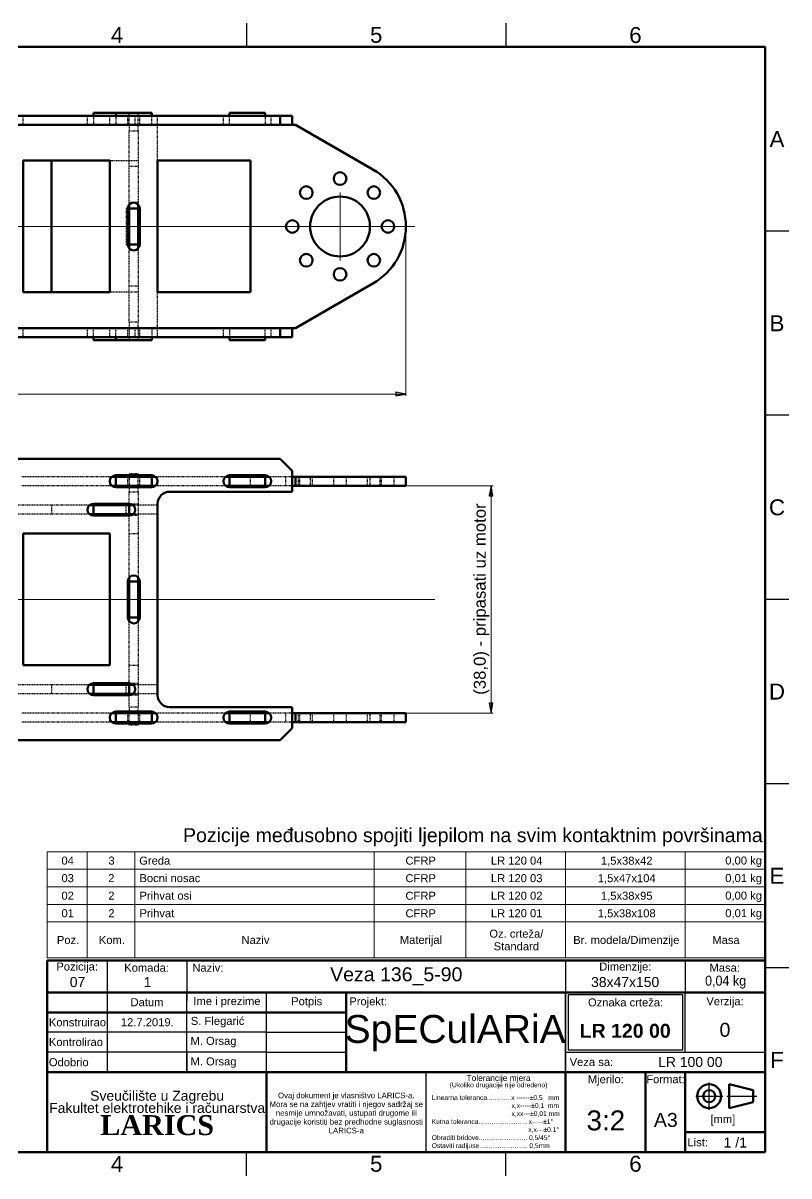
# Model space of a CAD drawing. Header units: millimetres. Extents: x 0 to 277, y 3 to 195.
# Drawn here: x 149.3 to 277.3, y 2.7 to 195.3 of the extents above; entities that cross this region are included whole.
import ezdxf
from ezdxf.enums import TextEntityAlignment as Align

# ---------------------------------------------------------------- set-up
doc = ezdxf.new("R2010")
doc.units = ezdxf.units.MM
doc.header["$LTSCALE"] = 0.666667
doc.linetypes.add('CHAIN', pattern=[0.3543, 0.2362, -0.0295, 0.0591, -0.0295])
doc.linetypes.add('DASHED', pattern=[0.2068, 0.1655, -0.0413])
for name, color, linetype, lineweight in [('Center Mark(INTECO)', 7, 'CHAIN', 18), ('Centerline(INTECO)', 7, 'CHAIN', 18), ('Dimensions(INTECO)', 7, 'Continuous', 25), ('Hidden Edges(INTECO)', 7, 'DASHED', 25), ('Sketch Geometry(INTECO)', 7, 'Continuous', 50), ('Symbols(INTECO)', 7, 'Continuous', 18)]:
    doc.layers.add(name, color=color, linetype=linetype, lineweight=lineweight)
doc.layers.add('Visible Edges(INTECO)', color=7, linetype='Continuous', lineweight=50, true_color=0x262659)
doc.styles.add('Current-ISO', font='arial.ttf')
doc.styles.add('Current-ISO-INTECO', font='arial.ttf')
doc.styles.add('Current-ISO-INTECODimensionsText', font='arial.ttf')
doc.styles.add('Text Style101', font='arial.ttf')
doc.styles.add('Text Style102', font='arialbd.ttf')
doc.styles.add('Text Style108', font='arial.ttf', dxfattribs={"width": 0.9})
doc.styles.add('Text Style40', font='arial.ttf')
doc.styles.add('Text Style77', font='arial.ttf')
doc.styles.add('Text Style81', font='arial.ttf')
doc.dimstyles.new('ISO - INTECO', dxfattribs={"dimscale": 0.666667, "dimtxt": 3, "dimasz": 2.5, "dimexe": 0.5, "dimexo": 0, "dimgap": 0.4, "dimtad": 1, "dimrnd": 1e-08, "dimzin": 0, "dimtxsty": 'Current-ISO-INTECODimensionsText', "dimblk": 'Filled-3', "dimcen": 0.09, "dimdle": 7, "dimclrd": 7, "dimclre": 7, "dimclrt": 7, "dimadec": 1, "dimazin": 0, "dimtfac": 0.666667, "dimtmove": 0, "dimatfit": 3, "dimfxl": 1, "dimtolj": 1, "dimlwd": 15, "dimlwe": 15, "dimarcsym": 0})

# ---------------------------------------------------------------- blocks, each defined once
blk = doc.blocks.new('Borders INTECO Okvir')
at = {"layer": 'Sketch Geometry(INTECO)', "lineweight": 25}
for p, q in [((280, 293), (280, 287)), ((345, 293), (345, 287)), ((416, 240.83), (410, 240.83)), ((416, 194.67), (410, 194.67)), ((416, 148.5), (410, 148.5)), ((416, 102.33), (410, 102.33)), ((416, 56.17), (410, 56.17)), ((280, 4), (280, 10)), ((345, 4), (345, 10))]:
    blk.add_line(p, q, dxfattribs=at)
at = {"layer": 'Sketch Geometry(INTECO)'}
for p, q in [((410, 287), (20, 287)), ((410, 10), (410, 287)), ((20, 10), (410, 10))]:
    blk.add_line(p, q, dxfattribs=at)
at = {"layer": 'Symbols(INTECO)', "color": 7, "char_height": 4, "style": 'Current-ISO-INTECO'}
for s, insert, attachment_point in [('\\fArial|b0|i0;\\H4.0000;4', (247.5, 292), 2), ('\\fArial|b0|i0;\\H4.0000;5', (312.5, 292.05), 2), ('\\fArial|b0|i0;\\H4.0000;6', (377.5, 292), 2), ('\\fArial|b0|i0;\\H4.0000;A', (413, 263.92), 5), ('\\fArial|b0|i0;\\H4.0000;B', (413, 217.75), 5), ('\\fArial|b0|i0;\\H4.0000;C', (413, 171.58), 5), ('\\fArial|b0|i0;\\H4.0000;D', (413, 125.42), 5), ('\\fArial|b0|i0;\\H4.0000;E', (413, 79.25), 5), ('\\fArial|b0|i0;\\H4.0000;F', (413, 33.08), 5), ('\\fArial|b0|i0;\\H4.0000;4', (247.5, 5), 8), ('\\fArial|b0|i0;\\H4.0000;5', (312.5, 5), 8), ('\\fArial|b0|i0;\\H4.0000;6', (377.5, 5), 8)]:
    blk.add_mtext(s, dxfattribs=dict(at, insert=insert, attachment_point=attachment_point))
blk = doc.blocks.new('Popis pozicija')
at = {"layer": 'Symbols(INTECO)'}
for p, q in [((410, 85.26), (230, 85.26)), ((230, 85.26), (230, 67.67)), ((240, 85.26), (240, 67.67)), ((252, 85.26), (252, 67.67)), ((312, 85.26), (312, 67.67)), ((335, 85.26), (335, 67.67)), ((360, 85.26), (360, 67.67)), ((390, 85.26), (390, 67.67)), ((410, 85.26), (410, 67.67)), ((410, 80.86), (230, 80.86)), ((410, 76.46), (230, 76.46)), ((410, 72.07), (230, 72.07)), ((410, 67.67), (230, 67.67)), ((230, 58.65), (230, 67.67)), ((240, 58.65), (240, 67.67)), ((252, 58.65), (252, 67.67)), ((312, 58.65), (312, 67.67)), ((335, 58.65), (335, 67.67)), ((360, 58.65), (360, 67.67)), ((390, 58.65), (390, 67.67)), ((410, 58.65), (410, 67.67)), ((410, 58.65), (230, 58.65))]:
    blk.add_line(p, q, dxfattribs=at)
at = {"layer": 'Symbols(INTECO)', "attachment_point": 7, "style": 'Current-ISO'}
for s, insert, char_height in [('04', (233.56, 82.02), 2.007), ('3', (245.34, 82.02), 2.01), ('Greda', (253.06, 82.01), 2.007), ('CFRP', (319.83, 82.01), 2.007), ('LR 120 04', (341.25, 82.02), 2.007), ('1,5x38x42', (368.85, 81.65), 2.007), ('0,00 kg', (400.03, 81.46), 2.007), ('03', (233.56, 77.62), 2.007), ('2', (245.31, 77.66), 2.01), ('Bocni nosac', (253.12, 77.63), 2.0066), ('CFRP', (319.83, 77.61), 2.007), ('LR 120 03', (341.25, 77.62), 2.007), ('1,5x47x104', (368.07, 77.26), 2.007), ('0,01 kg', (400.03, 77.07), 2.007), ('02', (233.56, 73.22), 2.007), ('2', (245.31, 73.26), 2.01), ('Prihvat osi', (253.13, 73.23), 2.0066), ('CFRP', (319.83, 73.21), 2.007), ('LR 120 02', (341.25, 73.22), 2.007), ('1,5x38x95', (368.85, 72.86), 2.007), ('0,00 kg', (400.03, 72.67), 2.007), ('01', (233.56, 68.83), 2.007), ('2', (245.31, 68.86), 2.01), ('Prihvat', (253.13, 68.83), 2.007), ('CFRP', (319.83, 68.81), 2.007), ('LR 120 01', (341.25, 68.83), 2.007), ('1,5x38x108', (368.07, 68.46), 2.007), ('0,01 kg', (400.03, 68.27), 2.007), ('Poz.', (232.42, 62.12), 2.007), ('Kom.', (242.94, 62.12), 2.007), ('Naziv', (278.72, 62.12), 2.007), ('Materijal', (318.42, 61.57), 2.007), ('Oz. crteža/', (340.87, 63.7), 2.0066), ('Br. modela/Dimenzije', (361.9, 61.55), 2.0066), ('Masa', (396.79, 62.12), 2.007), ('Standard', (341.94, 60.54), 2.007)]:
    blk.add_mtext(s, dxfattribs=dict(at, insert=insert, char_height=char_height))
blk = doc.blocks.new('Title Blocks LARICS Sastavna')
at = {"layer": 'Sketch Geometry(INTECO)'}
for p, q in [((9.74, 57.81), (9.74, 67.81)), ((9.74, 67.81), (24.74, 67.81)), ((24.74, 67.81), (44.74, 67.81)), ((44.74, 67.81), (139.74, 67.81)), ((139.74, 67.81), (169.74, 67.81)), ((169.74, 67.81), (189.74, 67.81)), ((189.74, 67.81), (189.74, 59.81)), ((9.74, 59.81), (9.74, 54.81)), ((24.74, 59.81), (9.74, 59.81)), ((44.74, 59.81), (24.74, 59.81)), ((64.74, 59.81), (44.74, 59.81)), ((64.74, 59.81), (84.74, 59.81)), ((84.74, 39.81), (84.74, 59.81)), ((84.74, 59.81), (139.74, 59.81)), ((139.74, 59.81), (189.74, 59.81)), ((189.74, 59.81), (189.74, 39.81)), ((9.74, 54.81), (9.74, 49.81)), ((24.74, 54.81), (9.74, 54.81)), ((44.74, 54.81), (24.74, 54.81)), ((64.74, 54.81), (44.74, 54.81)), ((64.74, 54.81), (84.74, 54.81)), ((9.74, 49.81), (9.74, 44.81)), ((9.74, 44.81), (9.74, 39.81)), ((84.74, 44.81), (84.74, 39.81)), ((64.74, 39.81), (9.74, 39.81)), ((9.74, 39.81), (9.74, 19.81)), ((64.74, 19.81), (64.74, 39.81)), ((139.74, 39.81), (64.74, 39.81)), ((64.74, 39.81), (64.74, 19.81)), ((139.74, 39.81), (84.74, 39.81)), ((139.74, 19.81), (139.74, 39.81)), ((159.74, 39.81), (139.74, 39.81)), ((139.74, 39.81), (139.74, 19.81)), ((189.74, 39.81), (139.74, 39.81)), ((159.74, 19.81), (159.74, 39.81)), ((169.74, 39.81), (159.74, 39.81)), ((159.74, 39.81), (159.74, 19.81)), ((169.74, 19.81), (169.74, 39.81)), ((189.74, 39.81), (169.74, 39.81)), ((169.74, 39.81), (169.74, 19.81)), ((189.74, 19.81), (189.74, 39.81)), ((180.74, 36.81), (180.74, 30.81)), ((180.74, 36.81), (186.74, 35.31)), ((186.74, 35.31), (186.74, 32.31)), ((180.74, 30.81), (186.74, 32.31)), ((169.74, 24.81), (189.74, 24.81)), ((9.74, 19.81), (64.74, 19.81)), ((64.74, 19.81), (139.74, 19.81)), ((139.74, 19.81), (159.74, 19.81)), ((159.74, 19.81), (169.74, 19.81)), ((169.74, 19.81), (189.74, 19.81))]:
    blk.add_line(p, q, dxfattribs=at)
at = {"layer": 'Sketch Geometry(INTECO)', "lineweight": 25}
for p, q in [((24.74, 67.81), (24.74, 57.8)), ((44.74, 67.81), (44.74, 57.8)), ((139.74, 67.81), (139.74, 59.81)), ((169.74, 67.81), (169.74, 59.81)), ((24.74, 59.81), (24.74, 54.81)), ((44.74, 54.81), (44.74, 59.81)), ((64.74, 54.81), (64.74, 59.81)), ((139.74, 59.81), (139.74, 39.81)), ((139.74, 39.81), (139.74, 59.81)), ((169.14, 59.21), (140.34, 59.21)), ((140.34, 59.21), (140.34, 45.41)), ((169.14, 45.41), (169.14, 59.21)), ((169.74, 44.81), (169.74, 59.81)), ((24.74, 54.81), (24.74, 49.81)), ((44.74, 49.81), (44.74, 54.81)), ((64.74, 49.81), (64.74, 54.81)), ((24.74, 49.81), (9.74, 49.81)), ((24.74, 49.81), (24.74, 44.81)), ((44.74, 49.81), (24.74, 49.81)), ((44.74, 44.81), (44.74, 49.81)), ((64.74, 49.81), (44.74, 49.81)), ((64.74, 44.81), (64.74, 49.81)), ((64.74, 49.81), (84.74, 49.81)), ((24.74, 44.81), (9.74, 44.81)), ((44.74, 44.81), (24.74, 44.81)), ((24.74, 44.81), (24.74, 39.81)), ((44.74, 39.81), (44.74, 44.81)), ((64.74, 44.81), (44.74, 44.81)), ((44.74, 44.81), (44.74, 39.81)), ((64.74, 39.81), (64.74, 44.81)), ((64.74, 44.81), (84.74, 44.81)), ((139.74, 44.81), (189.74, 44.81)), ((140.34, 45.41), (169.14, 45.41)), ((104.74, 19.81), (104.74, 39.81))]:
    blk.add_line(p, q, dxfattribs=at)
at = {"layer": 'Sketch Geometry(INTECO)', "linetype": 'Continuous', "lineweight": 25}
for p, q in [((175.74, 30.4), (175.74, 37.25)), ((172.36, 33.81), (179.15, 33.81)), ((180.18, 33.81), (187.72, 33.81))]:
    blk.add_line(p, q, dxfattribs=at)
at = {"layer": 'Sketch Geometry(INTECO)'}
for radius in [3, 1.5]:
    blk.add_circle((175.74, 33.81), radius, dxfattribs=at)
at = {"layer": 'Symbols(INTECO)', "color": 7, "style": 'Current-ISO-INTECO'}
for s, insert, char_height, width, attachment_point in [('Pozicija:', (17.24, 66), 2.007, 15.1495, 5), ('Komada:', (34.65, 66), 2.007, 19.3631, 5), ('Dimenzije:', (154.71, 66), 2.007, 28.4296, 5), ('Masa:', (179.63, 66), 2.007, 18.4679, 5), ('Datum', (34.75, 57.35), 2.007, 20.0481, 5), ('Ime i prezime', (54.8, 57.35), 2.0066, 20.0481, 5), ('Potpis', (74.8, 57.3), 2.007, 20.1445, 5), ('Projekt:', (85.48, 57.27), 2.007, 16.0912, 4), ('Oznaka crteža:', (154.77, 57.3), 2.0066, 29.9734, 5), ('Verzija:', (179.71, 57.3), 2.007, 19.8632, 5), ('Konstruirao', (10.15, 52.31), 2.0066, 14.8433, 4), ('Kontrolirao', (10.15, 47.37), 2.0066, 14.8433, 4), ('Odobrio', (10.15, 42.31), 2.007, 14.8433, 4), ('Veza sa:', (140.75, 42.36), 2.007, 16.7091, 4), ('Mjerilo:', (149.81, 39.07), 2.007, 19.68, 2), ('Format:', (164.79, 39.07), 2.007, 9.8587, 2), ('[mm]', (176.05, 29.06), 2.007, 6.2278, 1), ('List:', (170.28, 22.23), 2.007, 5.4215, 4), ('\\fArial|b0|i0;\\H2.5000;1 /1 ', (182.27, 22.17), 2.5, 13.6273, 5)]:
    blk.add_mtext(s, dxfattribs=dict(at, insert=insert, char_height=char_height, width=width, attachment_point=attachment_point))
at = {"layer": 'Symbols(INTECO)', "color": 7, "insert": (50.03, 66), "char_height": 2.007, "attachment_point": 5, "style": 'Current-ISO-INTECO'}
blk.add_mtext('Naziv:', dxfattribs=at)
at = {"layer": 'Symbols(INTECO)', "color": 7, "style": 'Current-ISO-INTECO'}
for s, insert, char_height, width, attachment_point, line_spacing_factor in [('{\\H0.74753x;Tolerancije mjera\\H1.33773x;\\P\\H0.59803x;(Ukoliko drugacije nije odredeno)\\H1.30584x; }', (122.92, 37.39), 2.0066, 44.5938, 5, 0.750678), ('{\\H1.24589x;Sveučilište u Zagrebu\\PFakultet elektrotehike i računarstva\\H1.40478x; \\H0.71186x;\\P\\fGeorgia|b1|i0|c0|p18;\\H2x;LARICS\\H1.21393x; }', (37.3, 29.57), 2.0066, 69.724, 5, 0.733889), ('\\fArial|b0|i0;\\H1.4000;Ovaj dokument je vlasništvo LARICS-a.\\PMora se na zahtjev vratiti i njegov sadržaj se nesmije umnožavati, ustupati drugome ili drugacije koristiti bez predhodne suglasnosti LARICS-a', (84.73, 29.58), 1.4, 40.0328, 5, 0.944221), ('\\fArial|b0|i0;\\H1.2000;Linearna toleranca............ x ------\\fAIGDT|b0|i0;\\H1.2000;`\\fArial|b0|i0;\\H1.2000;0,5   mm\\P                                           x,x-----\\fAIGDT|b0|i0;\\H1.2000;`\\fArial|b0|i0;\\H1.2000;0,1  mm\\P                                           x,xx---\\fAIGDT|b0|i0;\\H1.2000;`\\fArial|b0|i0;\\H1.2000;0,01 mm\\PKutna toleranca.......................... x-----\\fAIGDT|b0|i0;\\H1.2000;`\\fArial|b0|i0;\\H1.2000;1\\fAIGDT|b0|i0;\\H1.2000;~\\P\\fArial|b0|i0;\\H1.2000;                                                    x,x---\\fAIGDT|b0|i0;\\H1.2000;`\\fArial|b0|i0;\\H1.2000;0.1\\fAIGDT|b0|i0;\\H1.2000;~\\P\\fArial|b0|i0;\\H1.2000;Obraditi bridove.......................... 0,5/45\\fAIGDT|b0|i0;\\H1.2000;~\\P\\fArial|b0|i0;\\H1.2000;Ostaviti radijuse.......................... 0,5mm', (106.15, 27.26), 1.2, 32.6482, 4, 1.0033)]:
    blk.add_mtext(s, dxfattribs=dict(at, insert=insert, char_height=char_height, width=width, attachment_point=attachment_point, line_spacing_factor=line_spacing_factor))
at = {"layer": 'Symbols(INTECO)', "color": 7}
for tag, p, height, style in [('Pozicija_001', (15.39, 61.17), 2.5, 'Text Style77'), ('Komada_001', (33.93, 61.15), 2.5, 'Text Style77'), ('TITLE_001', (80.69, 62.61), 3.5, 'Text Style40'), ('Gabariti_001', (146.12, 61.17), 2.5, 'Text Style77'), ('CREATION_DATE_001', (28.19, 51.34), 2.01, 'Current-ISO-INTECO'), ('AUTHOR_001', (45.75, 51.67), 2.01, 'Current-ISO-INTECO'), ('PROJECT_001', (84.32, 47.16), 7, 'Text Style101'), ('REVISION_NUMBER_001', (178.33, 48.7), 3.5, 'Text Style40'), ('PART_NUMBER_001', (143.26, 48.44), 3.5, 'Text Style102'), ('CHECKED_BY_001', (45.66, 46.66), 2.01, 'Current-ISO-INTECO'), ('ENG_APPROVED_BY_001', (45.66, 41.52), 2.01, 'Current-ISO-INTECO'), ('Veza_sa_001', (162.94, 41.13), 2.5, 'Text Style77'), ('<Mjerilo>_001', (144.97, 25.23), 5, 'Text Style81'), ('Sheet_Size_001', (161.87, 26.1), 3.5, 'Text Style40')]:
    blk.add_attdef(tag, p, '', height=height, dxfattribs=dict(at, style=style))
at = {"layer": 'Symbols(INTECO)', "color": 7, "style": 'Text Style108', "width": 0.9}
blk.add_attdef('MASS\\P2;_001', (174.7, 61.52), '', height=2.5, dxfattribs=at)
at = {"layer": 'Symbols(INTECO)', "color": 7, "style": 'Current-ISO-INTECO'}
for tag, p in [('CHECKED_DATE', (34.71, 47.3)), ('ENG_APPROVAL_DATE', (34.77, 42.34))]:
    blk.add_attdef(tag, text='', height=2.01, dxfattribs=at).set_placement(p, align=Align.MIDDLE_CENTER)
blk = doc.blocks.new('Filled-3')
at = {"color": 0}
for p, q in [((0, 0), (-1, 0.18)), ((-1, 0.18), (-1, -0.18)), ((-1, 0), (0, 0)), ((-1, -0.18), (0, 0))]:
    blk.add_line(p, q, dxfattribs=at)
at = {"color": 0, "flags": 128}
blk.add_lwpolyline([(-1, -0.18), (0, 0), (-1, 0.18), (-1, -0.18)], dxfattribs=at)
at = {"color": 0}
blk.add_solid([(-1, -0.18), (0, 0), (-1, 0.18), (-1, -0.18)], dxfattribs=at)
blk = doc.blocks.new('*D31')
at = {"layer": 'Defpoints', "color": 0, "linetype": 'Continuous', "transparency": 16777216}
for p in [(207.79, 118.01), (227.53, 118.01), (207.79, 80.01)]:
    blk.add_point(p, dxfattribs=at)
at = {"layer": 'Dimensions(INTECO)', "color": 7, "linetype": 'Continuous', "lineweight": 15, "transparency": 16777216}
for p, q in [((207.79, 118.01), (227.86, 118.01)), ((227.53, 81.67), (227.53, 116.34)), ((207.79, 80.01), (227.86, 80.01))]:
    blk.add_line(p, q, dxfattribs=at)
at = {"layer": 'Dimensions(INTECO)', "color": 7, "linetype": 'Continuous', "lineweight": 15, "transparency": 16777216, "xscale": 1.666666666666667, "yscale": 1.666666666666667, "zscale": 1.666666666666667}
for p, rotation in [((227.53, 118.01), 90), ((227.53, 80.01), 270)]:
    blk.add_blockref('Filled-3', p, dxfattribs=dict(at, rotation=rotation))
at = {"layer": 'Dimensions(INTECO)', "color": 7, "linetype": 'Continuous', "lineweight": 18, "transparency": 16777216, "insert": (224.64, 83.08), "char_height": 2, "attachment_point": 1, "rotation": 90, "style": 'Current-ISO-INTECODimensionsText'}
blk.add_mtext('\\A1;\\fArial|b0|i0;\\H2.0000;(38,0) - pripasati uz motor', dxfattribs=at)
blk = doc.blocks.new('*D34')
at = {"layer": 'Defpoints', "color": 0, "linetype": 'Continuous', "transparency": 16777216}
for p in [(213.29, 161.34), (63.79, 144.34), (213.29, 133.34)]:
    blk.add_point(p, dxfattribs=at)
at = {"layer": 'Dimensions(INTECO)', "color": 7, "linetype": 'Continuous', "lineweight": 15, "transparency": 16777216}
for p, q in [((213.29, 161.34), (213.29, 133.01)), ((63.79, 144.34), (63.79, 133.01)), ((65.45, 133.34), (211.62, 133.34))]:
    blk.add_line(p, q, dxfattribs=at)
at = {"layer": 'Dimensions(INTECO)', "color": 7, "linetype": 'Continuous', "lineweight": 15, "transparency": 16777216, "xscale": 1.666666666666667, "yscale": 1.666666666666667, "zscale": 1.666666666666667, "rotation": 180}
blk.add_blockref('Filled-3', (63.79, 133.34), dxfattribs=at)
at = {"layer": 'Dimensions(INTECO)', "color": 7, "linetype": 'Continuous', "lineweight": 15, "transparency": 16777216, "xscale": 1.666666666666667, "yscale": 1.666666666666667, "zscale": 1.666666666666667}
blk.add_blockref('Filled-3', (213.29, 133.34), dxfattribs=at)
at = {"layer": 'Dimensions(INTECO)', "color": 7, "linetype": 'Continuous', "lineweight": 18, "transparency": 16777216, "insert": (136.43, 135.65), "char_height": 2, "attachment_point": 1, "style": 'Current-ISO-INTECODimensionsText'}
blk.add_mtext('\\A1;150', dxfattribs=at)

msp = doc.modelspace()

# ---------------------------------------------------------------- linework, layer by layer
at = {"layer": 'Center Mark(INTECO)', "linetype": 'Continuous'}
for p, q in [((202.29, 167.01), (202.29, 155.68)), ((214.76, 161.34), (101.79, 161.34))]:
    msp.add_line(p, q, dxfattribs=at)
at = {"layer": 'Centerline(INTECO)', "linetype": 'Continuous'}
msp.add_line((58.06, 99.01), (218.14, 99.01), dxfattribs=at)
at = {"layer": 'Hidden Edges(INTECO)'}
for p, q in [((149.29, 178.34), (149.29, 179.84)), ((160.04, 178.34), (160.04, 179.84)), ((161.04, 179.84), (161.04, 178.34)), ((163.79, 178.34), (163.79, 179.84)), ((164.79, 179.84), (164.79, 178.34)), ((166.79, 178.34), (166.79, 179.84)), ((167.04, 178.34), (167.04, 180.34)), ((168.04, 178.34), (168.04, 179.84)), ((168.54, 178.34), (168.54, 180.34)), ((168.79, 178.34), (168.79, 179.84)), ((170.79, 178.34), (170.79, 179.84)), ((171.79, 178.34), (171.79, 179.84)), ((182.79, 178.34), (182.79, 179.84)), ((183.79, 178.34), (183.79, 179.84)), ((189.79, 179.84), (189.79, 178.34)), ((190.79, 178.34), (190.79, 179.84)), ((167.04, 178.34), (167.04, 177.34)), ((167.04, 177.34), (168.54, 177.34)), ((167.04, 165), (167.04, 177.34)), ((168.54, 177.34), (168.54, 178.34)), ((168.54, 177.34), (168.54, 165)), ((171.79, 172.34), (171.79, 178.34)), ((163.79, 172.34), (168.54, 172.34)), ((168.54, 171.34), (167.04, 171.34)), ((166.79, 164.34), (166.54, 164.34)), ((166.54, 164.34), (166.54, 158.34)), ((168.54, 165.34), (167.04, 165.34)), ((166.54, 158.34), (166.79, 158.34)), ((167.04, 145.34), (167.04, 157.68)), ((168.54, 157.34), (167.04, 157.34)), ((168.54, 157.68), (168.54, 145.34)), ((168.54, 150.34), (163.79, 150.34)), ((168.54, 151.34), (167.04, 151.34)), ((171.79, 144.34), (171.79, 150.34)), ((167.04, 145.34), (167.04, 144.34)), ((168.54, 145.34), (167.04, 145.34)), ((168.54, 144.34), (168.54, 145.34)), ((149.29, 142.84), (149.29, 144.34)), ((160.04, 142.84), (160.04, 144.34)), ((161.04, 142.84), (161.04, 144.34)), ((163.79, 142.84), (163.79, 144.34)), ((164.79, 142.84), (164.79, 144.34)), ((166.79, 142.84), (166.79, 144.34)), ((167.04, 144.34), (167.04, 142.34)), ((168.04, 142.84), (168.04, 144.34)), ((168.54, 144.34), (168.54, 142.34)), ((168.79, 142.84), (168.79, 144.34)), ((170.79, 144.34), (170.79, 142.84)), ((171.79, 142.84), (171.79, 144.34)), ((182.79, 142.84), (182.79, 144.34)), ((183.79, 144.34), (183.79, 142.84)), ((189.79, 142.84), (189.79, 144.34)), ((190.79, 142.84), (190.79, 144.34)), ((164.13, 119.51), (148.95, 119.51)), ((163.79, 118.01), (163.79, 119.51)), ((166.79, 118.01), (166.79, 119.51)), ((167.04, 120.01), (167.04, 119.76)), ((168.54, 120.01), (167.04, 120.01)), ((167.04, 119.51), (167.04, 118.01)), ((168.54, 119.76), (168.54, 120.01)), ((168.54, 118.01), (168.54, 119.51)), ((168.79, 118.01), (168.79, 119.51)), ((183.13, 119.51), (171.45, 119.51)), ((171.79, 118.01), (171.79, 119.51)), ((187.29, 118.01), (187.29, 119.51)), ((194.29, 119.51), (190.45, 119.51)), ((193.24, 118.01), (193.24, 119.51)), ((195.34, 118.01), (195.34, 119.51)), ((195.58, 118.01), (195.58, 119.51)), ((197.29, 119.51), (197.29, 118.01)), ((197.68, 118.01), (197.68, 119.51)), ((201.24, 118.01), (201.24, 119.51)), ((203.34, 118.01), (203.34, 119.51)), ((206.89, 118.01), (206.89, 119.51)), ((207.29, 119.51), (207.29, 118.01)), ((208.99, 118.01), (208.99, 119.51)), ((209.24, 118.01), (209.24, 119.51)), ((211.34, 118.01), (211.34, 119.51)), ((164.13, 118.01), (148.95, 118.01)), ((167.04, 117.76), (167.04, 117.01)), ((168.54, 117.01), (168.54, 117.76)), ((183.13, 118.01), (171.45, 118.01)), ((194.29, 118.01), (190.45, 118.01)), ((167.04, 117.01), (168.54, 117.01)), ((167.04, 115.01), (167.04, 117.01)), ((168.54, 117.01), (168.54, 115.01)), ((160.38, 114.76), (145.2, 114.76)), ((154.04, 114.76), (154.04, 113.26)), ((166.54, 113.26), (166.54, 114.76)), ((167.04, 115.01), (168.54, 115.01)), ((171.79, 114.76), (167.7, 114.76)), ((168.54, 115.01), (168.54, 114.76)), ((168.54, 114.76), (168.54, 113.26)), ((160.38, 113.26), (145.2, 113.26)), ((167.04, 102.67), (167.04, 113.01)), ((168.54, 113.01), (167.04, 113.01)), ((171.79, 113.26), (167.7, 113.26)), ((168.54, 113.26), (168.54, 113.01)), ((168.54, 113.01), (168.54, 102.67)), ((167.04, 110.01), (168.54, 110.01)), ((167.04, 85.01), (167.04, 95.35)), ((168.54, 95.35), (168.54, 85.01)), ((167.04, 88.01), (168.54, 88.01)), ((167.04, 85.01), (168.54, 85.01)), ((168.54, 85.01), (168.54, 84.76)), ((160.38, 84.76), (145.2, 84.76)), ((160.38, 83.26), (145.2, 83.26)), ((154.04, 84.76), (154.04, 83.26)), ((166.54, 83.26), (166.54, 84.76)), ((167.04, 81.01), (167.04, 83.01)), ((168.54, 83.01), (167.04, 83.01)), ((171.79, 84.76), (167.7, 84.76)), ((171.79, 83.26), (167.7, 83.26)), ((168.54, 84.76), (168.54, 83.26)), ((168.54, 83.26), (168.54, 83.01)), ((168.54, 83.01), (168.54, 81.01)), ((167.04, 81.01), (167.04, 80.26)), ((168.54, 81.01), (167.04, 81.01)), ((168.54, 80.26), (168.54, 81.01)), ((164.13, 80.01), (148.95, 80.01)), ((163.79, 78.51), (163.79, 80.01)), ((166.79, 78.51), (166.79, 80.01)), ((167.04, 78.51), (167.04, 80.01)), ((168.54, 80.01), (168.54, 78.51)), ((168.79, 78.51), (168.79, 80.01)), ((183.13, 80.01), (171.45, 80.01)), ((171.79, 78.51), (171.79, 80.01)), ((187.29, 78.51), (187.29, 80.01)), ((194.29, 80.01), (190.45, 80.01)), ((193.24, 78.51), (193.24, 80.01)), ((195.34, 78.51), (195.34, 80.01)), ((195.58, 78.51), (195.58, 80.01)), ((197.29, 80.01), (197.29, 78.51)), ((197.68, 78.51), (197.68, 80.01)), ((201.24, 78.51), (201.24, 80.01)), ((203.34, 78.51), (203.34, 80.01)), ((206.89, 78.51), (206.89, 80.01)), ((207.29, 80.01), (207.29, 78.51)), ((208.99, 78.51), (208.99, 80.01)), ((209.24, 78.51), (209.24, 80.01)), ((211.34, 78.51), (211.34, 80.01)), ((164.13, 78.51), (148.95, 78.51)), ((167.04, 78.01), (167.04, 78.26)), ((168.54, 78.01), (167.04, 78.01)), ((168.54, 78.26), (168.54, 78.01)), ((183.13, 78.51), (171.45, 78.51)), ((194.29, 78.51), (190.45, 78.51))]:
    msp.add_line(p, q, dxfattribs=at)
at = {"layer": 'Visible Edges(INTECO)'}
for p, q in [((192.29, 179.84), (105.44, 179.84)), ((164.79, 180.34), (161.04, 180.34)), ((161.04, 180.34), (161.04, 179.84)), ((170.79, 180.34), (164.79, 180.34)), ((164.79, 180.34), (164.79, 179.84)), ((170.79, 179.84), (170.79, 180.34)), ((183.79, 180.34), (189.79, 180.34)), ((183.79, 179.84), (183.79, 180.34)), ((189.79, 180.34), (189.79, 179.84)), ((194.29, 179.84), (192.29, 179.84)), ((192.29, 179.84), (192.29, 178.34)), ((194.29, 178.34), (194.29, 179.84)), ((192.29, 178.34), (105.44, 178.34)), ((192.29, 178.34), (194.29, 178.34)), ((194.84, 178.34), (194.29, 178.34)), ((207.79, 170.87), (194.84, 178.34)), ((149.29, 172.34), (163.79, 172.34)), ((149.29, 150.34), (149.29, 172.34)), ((154.04, 150.34), (154.04, 172.34)), ((163.79, 172.34), (163.79, 150.34)), ((171.79, 172.34), (187.29, 172.34)), ((171.79, 150.34), (171.79, 172.34)), ((187.29, 172.34), (187.29, 150.34)), ((167.04, 164.34), (166.79, 164.34)), ((166.79, 158.34), (166.79, 164.34)), ((167.04, 164.34), (167.04, 165)), ((167.04, 158.34), (167.04, 164.34)), ((168.54, 164.34), (167.04, 164.34)), ((168.54, 165), (168.54, 164.34)), ((168.54, 164.34), (168.54, 158.34)), ((168.79, 164.34), (168.79, 158.34)), ((166.79, 158.34), (167.04, 158.34)), ((167.04, 157.68), (167.04, 158.34)), ((168.54, 158.34), (167.04, 158.34)), ((168.54, 158.34), (168.54, 157.68)), ((163.79, 150.34), (149.29, 150.34)), ((187.29, 150.34), (171.79, 150.34)), ((194.84, 144.34), (207.79, 151.82)), ((192.29, 144.34), (105.44, 144.34)), ((192.29, 142.84), (105.44, 142.84)), ((161.04, 142.34), (161.04, 142.84)), ((164.79, 142.34), (164.79, 142.84)), ((170.79, 142.84), (170.79, 142.34)), ((183.79, 142.84), (183.79, 142.34)), ((189.79, 142.34), (189.79, 142.84)), ((194.29, 144.34), (192.29, 144.34)), ((192.29, 144.34), (192.29, 142.84)), ((192.29, 142.84), (194.29, 142.84)), ((194.29, 144.34), (194.84, 144.34)), ((194.29, 142.84), (194.29, 144.34)), ((164.79, 142.34), (161.04, 142.34)), ((170.79, 142.34), (164.79, 142.34)), ((183.79, 142.34), (189.79, 142.34)), ((105.44, 122.51), (192.29, 122.51)), ((192.29, 122.51), (194.29, 120.51)), ((164.79, 119.51), (164.13, 119.51)), ((164.79, 119.76), (170.79, 119.76)), ((164.79, 119.51), (170.79, 119.51)), ((164.79, 118.01), (164.79, 119.51)), ((167.04, 119.76), (167.04, 119.51)), ((168.54, 119.51), (168.54, 119.76)), ((171.45, 119.51), (170.79, 119.51)), ((170.79, 118.01), (170.79, 119.51)), ((183.79, 119.51), (183.13, 119.51)), ((183.79, 119.76), (189.79, 119.76)), ((183.79, 119.51), (189.79, 119.51)), ((183.79, 118.01), (183.79, 119.51)), ((189.79, 118.01), (189.79, 119.51)), ((190.45, 119.51), (189.79, 119.51)), ((194.29, 120.51), (194.29, 117.01)), ((194.84, 119.51), (194.29, 119.51)), ((194.84, 119.51), (194.84, 118.01)), ((207.79, 119.51), (194.84, 119.51)), ((207.79, 119.51), (213.29, 119.51)), ((213.29, 119.51), (213.29, 118.01)), ((164.79, 118.01), (164.13, 118.01)), ((170.79, 118.01), (164.79, 118.01)), ((170.79, 117.76), (164.79, 117.76)), ((167.04, 118.01), (167.04, 117.76)), ((168.54, 117.76), (168.54, 118.01)), ((171.45, 118.01), (170.79, 118.01)), ((183.79, 118.01), (183.13, 118.01)), ((183.79, 118.01), (189.79, 118.01)), ((189.79, 117.76), (183.79, 117.76)), ((190.45, 118.01), (189.79, 118.01)), ((194.84, 118.01), (194.29, 118.01)), ((207.79, 118.01), (194.84, 118.01)), ((207.79, 118.01), (213.29, 118.01)), ((173.79, 117.01), (194.29, 117.01)), ((161.04, 114.76), (160.38, 114.76)), ((161.04, 115.01), (167.04, 115.01)), ((161.04, 114.76), (167.04, 114.76)), ((161.04, 113.26), (161.04, 114.76)), ((167.04, 114.76), (167.04, 115.01)), ((167.04, 113.26), (167.04, 114.76)), ((167.7, 114.76), (167.04, 114.76)), ((171.79, 83.01), (171.79, 115.01)), ((161.04, 113.26), (160.38, 113.26)), ((167.04, 113.26), (161.04, 113.26)), ((167.04, 113.01), (161.04, 113.01)), ((167.7, 113.26), (167.04, 113.26)), ((167.04, 113.01), (167.04, 113.26)), ((149.29, 110.01), (163.79, 110.01)), ((149.29, 88.01), (149.29, 110.01)), ((163.79, 110.01), (163.79, 88.01)), ((167.04, 102.01), (167.04, 102.67)), ((168.54, 102.67), (168.54, 102.01)), ((166.79, 96.01), (166.79, 102.01)), ((168.54, 102.01), (167.04, 102.01)), ((167.04, 102.01), (167.04, 96.01)), ((168.54, 96.01), (168.54, 102.01)), ((168.79, 102.01), (168.79, 96.01)), ((167.04, 95.35), (167.04, 96.01)), ((168.54, 96.01), (167.04, 96.01)), ((168.54, 96.01), (168.54, 95.35)), ((163.79, 88.01), (149.29, 88.01)), ((161.04, 85.01), (167.04, 85.01)), ((167.04, 84.76), (167.04, 85.01)), ((161.04, 84.76), (160.38, 84.76)), ((161.04, 83.26), (160.38, 83.26)), ((161.04, 84.76), (167.04, 84.76)), ((161.04, 83.26), (161.04, 84.76)), ((167.04, 83.26), (161.04, 83.26)), ((167.04, 83.01), (161.04, 83.01)), ((167.04, 83.26), (167.04, 84.76)), ((167.7, 84.76), (167.04, 84.76)), ((167.7, 83.26), (167.04, 83.26)), ((167.04, 83.01), (167.04, 83.26)), ((194.29, 81.01), (173.79, 81.01)), ((194.29, 81.01), (194.29, 77.51)), ((164.79, 80.01), (164.13, 80.01)), ((164.79, 80.26), (170.79, 80.26)), ((164.79, 80.01), (170.79, 80.01)), ((164.79, 78.51), (164.79, 80.01)), ((167.04, 80.26), (167.04, 80.01)), ((168.54, 80.01), (168.54, 80.26)), ((171.45, 80.01), (170.79, 80.01)), ((170.79, 78.51), (170.79, 80.01)), ((183.79, 80.01), (183.13, 80.01)), ((183.79, 80.26), (189.79, 80.26)), ((183.79, 80.01), (189.79, 80.01)), ((183.79, 78.51), (183.79, 80.01)), ((189.79, 78.51), (189.79, 80.01)), ((190.45, 80.01), (189.79, 80.01)), ((194.84, 80.01), (194.29, 80.01)), ((194.84, 80.01), (194.84, 78.51)), ((207.79, 80.01), (194.84, 80.01)), ((207.79, 80.01), (213.29, 80.01)), ((213.29, 80.01), (213.29, 78.51)), ((164.79, 78.51), (164.13, 78.51)), ((170.79, 78.51), (164.79, 78.51)), ((170.79, 78.26), (164.79, 78.26)), ((167.04, 78.26), (167.04, 78.51)), ((168.54, 78.51), (168.54, 78.26)), ((171.45, 78.51), (170.79, 78.51)), ((183.79, 78.51), (183.13, 78.51)), ((183.79, 78.51), (189.79, 78.51)), ((189.79, 78.26), (183.79, 78.26)), ((190.45, 78.51), (189.79, 78.51)), ((194.29, 77.51), (192.29, 75.51)), ((194.84, 78.51), (194.29, 78.51)), ((207.79, 78.51), (194.84, 78.51)), ((207.79, 78.51), (213.29, 78.51)), ((192.29, 75.51), (105.44, 75.51))]:
    msp.add_line(p, q, dxfattribs=at)
for centre, radius in [((202.29, 169.34), 1.05), ((196.63, 167), 1.05), ((207.94, 167), 1.05), ((202.29, 161.34), 5), ((194.29, 161.34), 1.05), ((210.29, 161.34), 1.05), ((196.63, 155.69), 1.05), ((207.94, 155.69), 1.05), ((202.29, 153.34), 1.05)]:
    msp.add_circle(centre, radius, dxfattribs=at)
for centre, radius, start, end in [((202.29, 161.34), 11, 300, 60), ((167.79, 164.34), 1, 0, 180), ((167.79, 158.34), 1, 180, 0), ((164.79, 118.76), 1, 90, 270), ((170.79, 118.76), 1, 270, 90), ((183.79, 118.76), 1, 90, 270), ((189.79, 118.76), 1, 270, 90), ((173.79, 115.01), 2, 90, 180), ((161.04, 114.01), 1, 90, 270), ((167.04, 114.01), 1, 270, 90), ((167.79, 102.01), 1, 0, 180), ((167.79, 96.01), 1, 180, 0), ((161.04, 84.01), 1, 90, 270), ((167.04, 84.01), 1, 270, 90), ((173.79, 83.01), 2, 180, 270), ((164.79, 79.26), 1, 90, 270), ((170.79, 79.26), 1, 270, 90), ((183.79, 79.26), 1, 90, 270), ((189.79, 79.26), 1, 270, 90)]:
    msp.add_arc(centre, radius, start, end, dxfattribs=at)

# ---------------------------------------------------------------- block references
at = {"xscale": 0.6666666666666666, "yscale": 0.6666666666666666, "zscale": 0.6666666666666666}
msp.add_blockref('Borders INTECO Okvir', (0, 0), dxfattribs=at)
msp.add_blockref('Title Blocks LARICS Sastavna', (146.84, -6.54), dxfattribs=at).add_auto_attribs({'Sheet_Size_001': 'A3', '<Mjerilo>_001': '3:2', 'CREATION_DATE_001': '12.7.2019.', 'AUTHOR_001': 'S. Flegarić', 'CHECKED_BY_001': 'M. Orsag', 'ENG_APPROVED_BY_001': 'M. Orsag', 'PROJECT_001': 'SpECulARiA', 'PART_NUMBER_001': 'LR 120 00', 'REVISION_NUMBER_001': '0', 'Veza_sa_001': 'LR 100 00', 'TITLE_001': 'Veza 136_5-90', 'MASS\\P2;_001': '0,04 kg', 'Pozicija_001': '07', 'Komada_001': '1', 'Gabariti_001': '38x47x150'})
at = {"layer": 'Symbols(INTECO)', "xscale": 0.6666666666666666, "yscale": 0.6666666666666666, "zscale": 0.6666666666666666}
msp.add_blockref('Popis pozicija', (0, 0), dxfattribs=at)

# ---------------------------------------------------------------- texts
at = {"layer": 'Symbols(INTECO)', "color": 7, "insert": (176.03, 60.78), "char_height": 2.3333, "width": 96.9151, "attachment_point": 1, "style": 'Current-ISO-INTECO'}
msp.add_mtext('\\fArial|b0|i0;\\H2.3333;Pozicije međusobno spojiti ljepilom na svim kontaktnim površinama', dxfattribs=at)

# ---------------------------------------------------------------- dimensions: what is measured, and where the dimension line sits
at = {"layer": 'Dimensions(INTECO)', "color": 7, "linetype": 'Continuous', "lineweight": 18}
dim = msp.add_linear_dim(base=(213.28696663, 133.342952), p1=(63.78696663, 144.342952), p2=(213.28696663, 161.342952), angle=180, dimstyle='ISO - INTECO', override={"dimgap": 0.4, "dimdec": 0, "dimtol": 0, "dimlim": 0, "dimtp": 0, "dimtm": 0, "dimtdec": 0, "dimtofl": 0, "dimatfit": 1}, dxfattribs=at)
dim.commit()
dim.dimension.update_dxf_attribs({"geometry": '*D34', "text_midpoint": (138.53696663, 133.342952), "dimtype": 160})
dim = msp.add_linear_dim(base=(227.53, 118.01), p1=(207.79, 80.01), p2=(207.79, 118.01), angle=90, text='\\fArial|b0|i0;\\H2.0000;(<>) - pripasati uz motor', dimstyle='ISO - INTECO', override={"dimgap": 0.4, "dimdec": 1, "dimtol": 0, "dimlim": 0, "dimtp": 0, "dimtm": 0, "dimtdec": 1, "dimtofl": 0, "dimatfit": 1}, dxfattribs=at)
dim.commit()
dim.dimension.update_dxf_attribs({"geometry": '*D31', "text_midpoint": (227.53, 99.01), "dimtype": 160})

doc.saveas('drawing.dxf')
